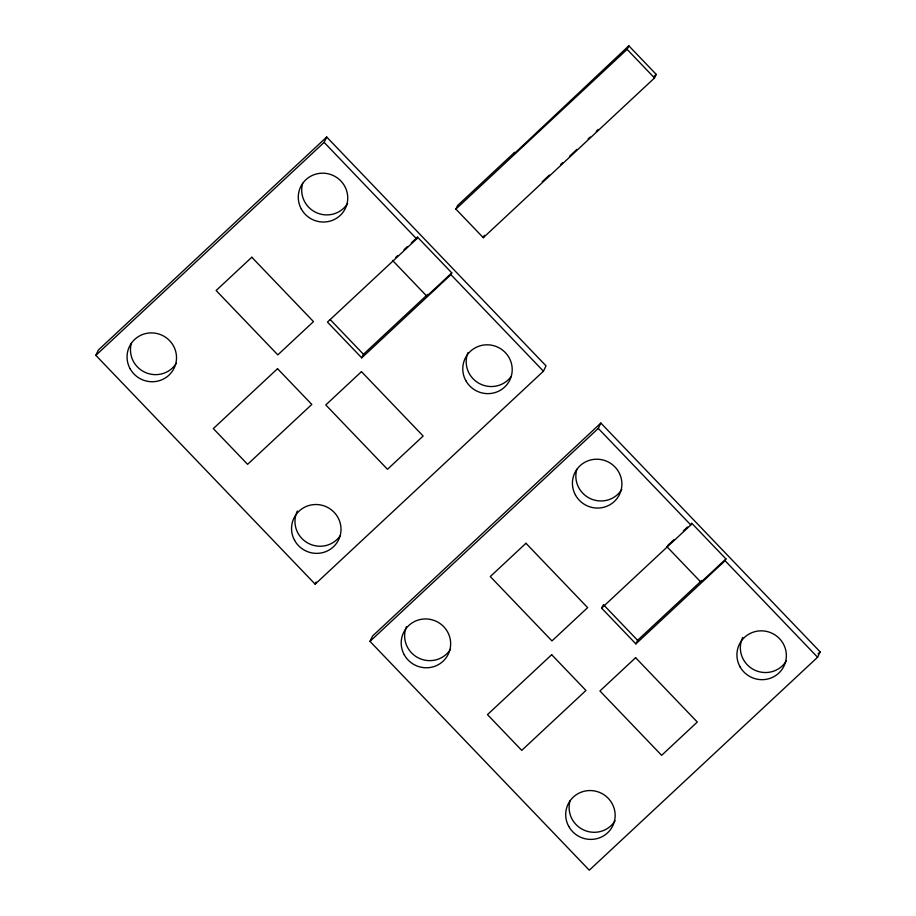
<?xml version="1.0" encoding="UTF-8"?>
<svg xmlns="http://www.w3.org/2000/svg" width="916" height="916" viewBox="0 0 916 916"><rect width="100%" height="100%" fill="white"/><g stroke="black" fill="none" stroke-linecap="round" stroke-linejoin="round"><path stroke-width="1.37" d="M95.837 355.339L98.413 349.981L326.703 137.022L546.016 365.85L543.44 371.198L315.15 584.168L95.837 355.339L324.127 142.369L326.703 137.022M416.654 238.916L417.513 237.13L451.783 272.888L450.924 274.663L361.74 357.858L327.47 322.1L416.654 238.916L324.127 142.369M361.74 357.858L363.457 354.286L426.627 295.353M455.882 209.088L457.599 205.516L514.678 152.285L513.819 154.06L628.823 45.8L656.234 74.402L654.516 77.974L483.293 237.691L455.882 209.088L627.105 49.372L628.823 45.8M392.54 260.419L426.81 296.177L427.669 294.391M315.15 584.168L316.18 582.026M483.293 237.691L484.438 235.309M369.984 641.372L372.56 636.025L600.85 423.055L820.163 651.883L817.587 657.241L589.297 870.2L369.984 641.372L598.274 428.413L600.85 423.055M601.617 608.132L690.801 524.948L691.66 523.162L725.93 558.92L725.071 560.707L635.887 643.891L601.617 608.132L602.762 605.762M635.887 643.891L637.605 640.318L701.816 580.423L700.958 582.21L666.688 546.451M395.666 257.511L397.739 255.564M403.99 249.747L407.105 246.828M411.273 242.946L417.513 237.13M654.161 76.337L656.234 74.402M542.249 181.723L549.382 175.059M560.592 164.605L562.63 162.704M569.763 156.052L576.897 149.388M588.106 138.934L590.156 137.034M596.27 131.332L598.308 129.431M426.81 296.177L451.783 272.888M667.73 545.489L673.97 539.661M683.336 530.925L687.492 527.043M700.958 582.21L725.93 558.92M818.08 653.829L820.163 651.883M627.105 49.372L654.516 77.974M450.924 274.663L543.44 371.198M598.274 428.413L690.801 524.948M725.071 560.707L817.587 657.241M330.172 319.558L363.457 354.286M603.335 604.571L637.605 640.318M450.535 649.181A24.824 24.331 25.7 0 1 418.269 657.871A24.824 24.331 25.7 0 1 406.452 626.659M621.758 489.465A24.824 24.331 25.7 0 1 576.828 469.335M786.237 661.077A24.824 24.331 25.7 0 1 753.41 669.47A24.824 24.331 25.7 0 1 742.693 637.387M615.025 820.805A24.824 24.331 25.7 0 1 570.096 800.676M176.387 363.148A24.824 24.331 25.7 0 1 131.457 343.019M347.611 203.421A24.824 24.331 25.7 0 1 302.681 183.303M511.403 376.11A24.824 24.331 25.7 0 1 468.019 352.523M340.18 535.826A24.824 24.331 25.7 0 1 295.948 514.643M296.337 513.441A24.824 24.331 25.7 0 1 297.322 511.071M251.808 257.247L216.13 290.521L277.811 354.881L313.49 321.608L251.808 257.247M277.537 368.69L213.325 428.585L247.595 464.332L311.806 404.437L277.537 368.69M361.465 371.656L325.787 404.941L387.479 469.29L423.146 436.016L361.465 371.656M525.956 543.28L490.278 576.553L551.959 640.914L587.637 607.64L525.956 543.28M551.684 654.722L487.472 714.617L521.742 750.376L585.954 690.469L551.684 654.722M635.612 657.699L599.934 690.973L661.627 755.334L697.294 722.048L635.612 657.699M404.265 654.803A24.824 24.331 25.7 0 0 447.1 656.314A24.824 24.331 25.7 0 0 426.432 618.953A24.824 24.331 25.7 0 0 404.265 654.803M575.488 495.075A24.824 24.331 25.7 0 0 618.323 496.598A24.824 24.331 25.7 0 0 597.644 459.225A24.824 24.331 25.7 0 0 575.488 495.075M739.979 666.699A24.824 24.331 25.7 0 0 782.802 668.222A24.824 24.331 25.7 0 0 762.135 630.849A24.824 24.331 25.7 0 0 739.979 666.699M568.756 826.415A24.824 24.331 25.7 0 0 611.59 827.938A24.824 24.331 25.7 0 0 590.912 790.565A24.824 24.331 25.7 0 0 568.756 826.415M130.118 368.759A24.824 24.331 25.7 0 0 172.952 370.282A24.824 24.331 25.7 0 0 152.285 332.909A24.824 24.331 25.7 0 0 130.118 368.759M301.341 209.043A24.824 24.331 25.7 0 0 344.176 210.566A24.824 24.331 25.7 0 0 323.497 173.193A24.824 24.331 25.7 0 0 301.341 209.043M465.832 380.667A24.824 24.331 25.7 0 0 508.655 382.178A24.824 24.331 25.7 0 0 487.988 344.817A24.824 24.331 25.7 0 0 465.832 380.667M294.608 540.383A24.824 24.331 25.7 0 0 337.443 541.906A24.824 24.331 25.7 0 0 316.764 504.533A24.824 24.331 25.7 0 0 294.608 540.383"/></g></svg>
